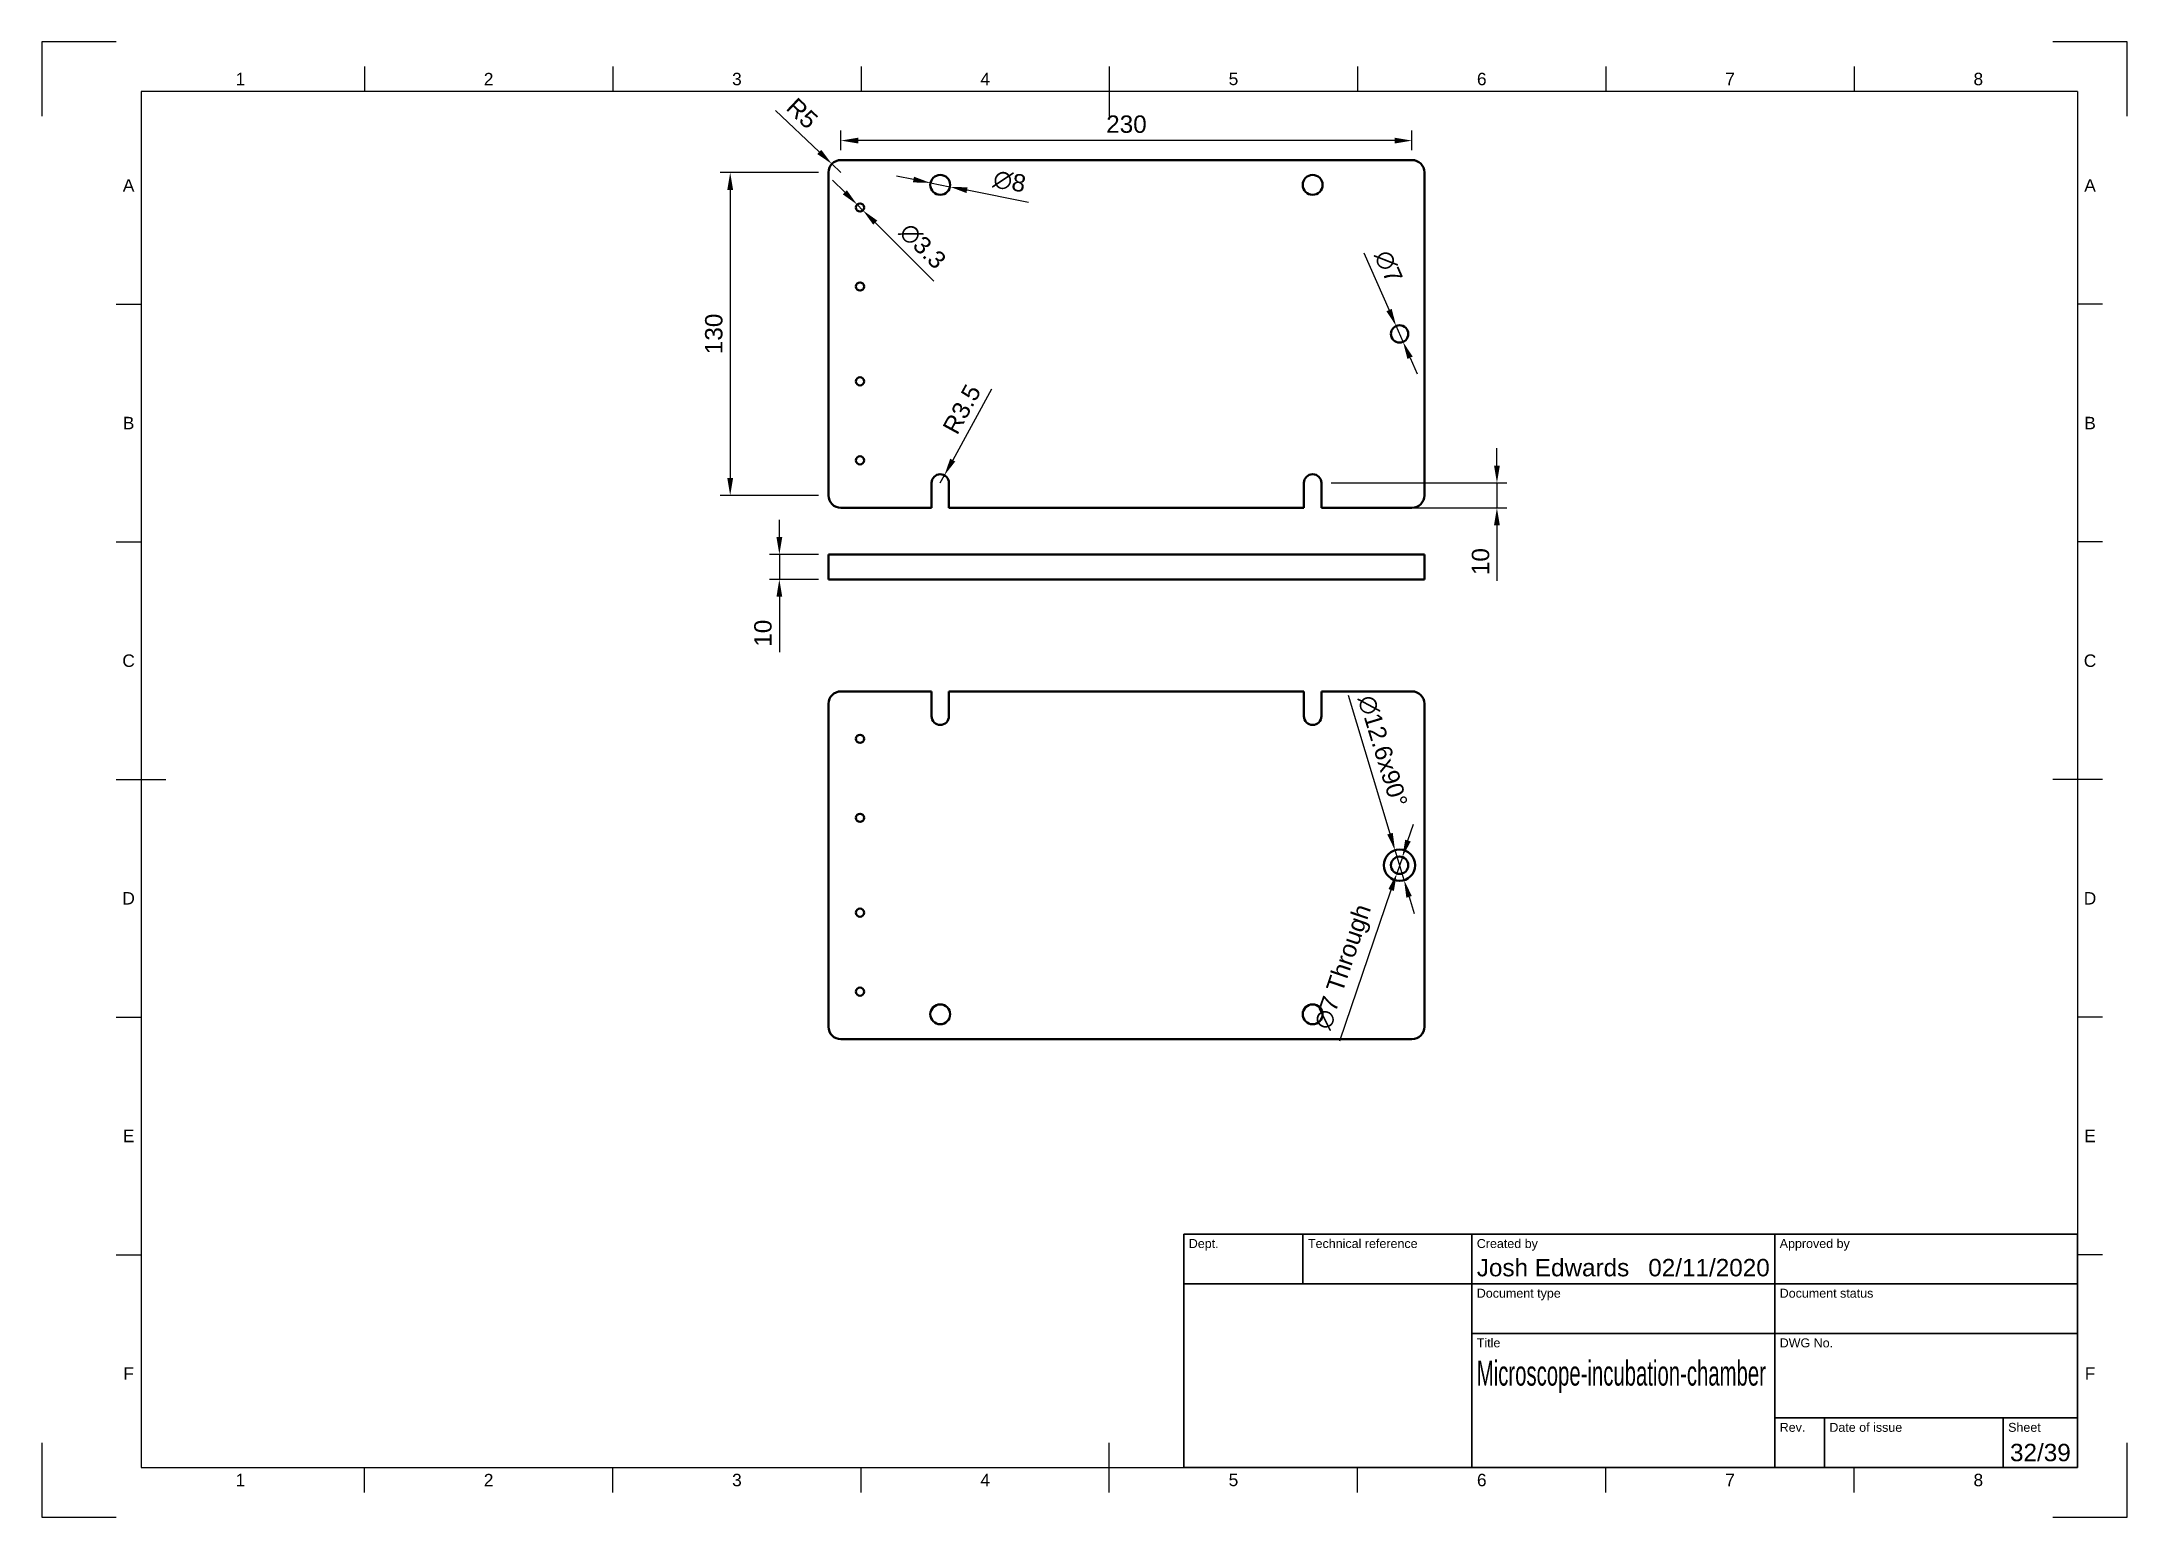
# Model space of a CAD drawing. Header units: millimetres. Extents: x 0 to 420, y 0 to 297.
import ezdxf
from ezdxf.enums import TextEntityAlignment as Align

# ---------------------------------------------------------------- set-up
doc = ezdxf.new("R2010")
doc.units = ezdxf.units.MM
doc.header["$LTSCALE"] = 0.75
for name, color, linetype, lineweight in [('Border', 7, 'Continuous', 25), ('Dimensions', 7, 'Continuous', 25), ('TitleBlock', 7, 'Continuous', 35), ('Visible', 7, 'Continuous', 50)]:
    doc.layers.add(name, color=color, linetype=linetype, lineweight=lineweight)
doc.styles.add('FusionTitle', font='')
doc.styles.get("Standard").update_dxf_attribs({"font": 'arial.ttf'})
doc.styles.get('FusionTitle').set_extended_font_data('Arial Unicode MS')
doc.dimstyles.new('ISO-25', dxfattribs={"dimtxt": 3.5, "dimasz": 3.5, "dimexe": 2, "dimexo": 2, "dimgap": 1.5, "dimtad": 1, "dimzin": 12, "dimdsep": 46, "dimtxsty": 'Standard', "dimcen": 0, "dimclrd": 256, "dimclre": 256, "dimclrt": 256, "dimazin": 3, "dimtp": 0.1, "dimtm": 0.1, "dimtfac": 0.714, "dimtmove": 0, "dimatfit": 3, "dimfxl": 1, "dimtzin": 12, "dimarcsym": 0})

# ---------------------------------------------------------------- blocks, each defined once
blk = doc.blocks.new('ISO_A3_SHEET')
at = {"layer": 'Border'}
for p, q in [((15, 297), (0, 297)), ((0, 297), (0, 282)), ((420, 297), (405, 297)), ((420, 282), (420, 297)), ((65, 292), (65, 287)), ((115, 292), (115, 287)), ((165, 292), (165, 287)), ((215, 292), (215, 282)), ((265, 292), (265, 287)), ((315, 292), (315, 287)), ((365, 292), (365, 287)), ((410, 287), (20, 287)), ((20, 287), (20, 10)), ((410, 287), (410, 10)), ((15, 244.16666), (20, 244.16666)), ((415, 244.16666), (410, 244.16666)), ((15, 196.33333), (20, 196.33333)), ((415, 196.33333), (410, 196.33333)), ((15, 148.5), (25, 148.5)), ((415, 148.5), (405, 148.5)), ((15, 100.66667), (20, 100.66667)), ((415, 100.66667), (410, 100.66667)), ((15, 52.83334), (20, 52.83334)), ((415, 52.83334), (410, 52.83334)), ((0, 15), (0, 0)), ((215, 5), (215, 15)), ((420, 0), (420, 15)), ((20, 10), (410, 10)), ((65, 5), (65, 10)), ((115, 5), (115, 10)), ((165, 5), (165, 10)), ((265, 5), (265, 10)), ((315, 5), (315, 10)), ((365, 5), (365, 10)), ((0, 0), (15, 0)), ((405, 0), (420, 0))]:
    blk.add_line(p, q, dxfattribs=at)
at = {"layer": 'Border', "style": 'FusionTitle'}
for s, p in [('1', (40, 289.5)), ('2', (90, 289.5)), ('3', (140, 289.5)), ('4', (190, 289.5)), ('5', (240, 289.5)), ('6', (290, 289.5)), ('7', (340, 289.5)), ('8', (390, 289.5)), ('A', (17.5, 268.08333)), ('A', (412.5, 268.08333)), ('B', (17.5, 220.25)), ('B', (412.5, 220.25)), ('C', (17.5, 172.41667)), ('C', (412.5, 172.41667)), ('D', (17.5, 124.58334)), ('D', (412.5, 124.58334)), ('E', (17.5, 76.75001)), ('E', (412.5, 76.75001)), ('F', (17.5, 28.91668)), ('F', (412.5, 28.91668)), ('1', (40, 7.5)), ('2', (90, 7.5)), ('3', (140, 7.5)), ('4', (190, 7.5)), ('5', (240, 7.5)), ('6', (290, 7.5)), ('7', (340, 7.5)), ('8', (390, 7.5))]:
    blk.add_text(s, height=2.5, dxfattribs=at).set_placement(p, align=Align.MIDDLE)
blk = doc.blocks.new('ISO_TITLEBLOCK')
at = {"layer": 'TitleBlock'}
for p, q in [((0, 47), (-180, 47)), ((-180, 47), (-180, 0)), ((-156, 37), (-156, 47)), ((-122, 0), (-122, 47)), ((-61, 0), (-61, 47)), ((0, 0), (0, 47)), ((-180, 37), (0, 37)), ((-122, 27), (0, 27)), ((-61, 10), (0, 10)), ((-51, 0), (-51, 10)), ((-15, 0), (-15, 10)), ((-180, 0), (0, 0))]:
    blk.add_line(p, q, dxfattribs=at)
at = {"layer": 'TitleBlock', "style": 'FusionTitle'}
for s, p in [('Dept.', (-179, 46)), ('Technical reference', (-155, 46)), ('Created by', (-121, 46)), ('Approved by', (-60, 46)), ('Document type', (-121, 36)), ('Document status', (-60, 36)), ('Title', (-121, 26)), ('DWG No.', (-60, 26)), ('Rev.', (-60, 9)), ('Date of issue', (-50, 9)), ('Sheet', (-14, 9))]:
    blk.add_text(s, height=1.8, dxfattribs=at).set_placement(p, align=Align.TOP_LEFT)
for tag, p, height in [('DEPT', (-179, 38.5), 3.5), ('TECHNICAL_REFERENCE', (-155, 38.5), 3.5), ('CREATED_BY', (-121, 38.5), 3.5), ('APPROVED_BY', (-60, 38.5), 3.5), ('DOCUMENT_TYPE', (-121, 28.5), 3.5), ('DOCUMENT_STATUS', (-60, 28.5), 3.5), ('TITLE_1', (-121, 16.5), 5), ('TITLE_2', (-121, 9), 5), ('TITLE_3', (-121, 1.5), 5), ('DATE_OF_ISSUE', (-50, 1.5), 3.5)]:
    blk.add_attdef(tag, p, '', height=height, dxfattribs=at)
for tag, p in [('CREATED_DATE', (-62, 38.5)), ('APPROVED_DATE', (-1, 38.5))]:
    blk.add_attdef(tag, text='', height=3.5, dxfattribs=at).set_placement(p, align=Align.RIGHT)
for tag, height, p in [('DRAWING_NUMBER', 5, (-30.5, 16.6)), ('REV', 3.5, (-56, 3.1)), ('SHEET', 3.5, (-7.5, 3.1))]:
    blk.add_attdef(tag, text='', height=height, dxfattribs=at).set_placement(p, align=Align.MIDDLE)
blk = doc.blocks.new('*D17')
at = {"layer": 'Defpoints', "color": 0, "transparency": 16777216}
for p in [(160.947885, 277.100505), (160.947885, 273.189202), (275.947885, 273.189202)]:
    blk.add_point(p, dxfattribs=at)
at = {"layer": 'Dimensions', "lineweight": -2, "transparency": 16777216}
for p, q in [((160.947885, 275.189202), (160.947885, 279.100505)), ((275.947885, 275.189202), (275.947885, 279.100505)), ((272.447885, 277.100505), (164.447885, 277.100505))]:
    blk.add_line(p, q, dxfattribs=at)
at = {"layer": 'Dimensions', "transparency": 16777216}
for points in [[(164.447885, 277.683838), (164.447885, 276.517172), (160.947885, 277.100505)], [(272.447885, 277.683838), (272.447885, 276.517172), (275.947885, 277.100505)]]:
    blk.add_solid(points, dxfattribs=at)
at = {"layer": 'Dimensions', "transparency": 16777216, "insert": (218.447885, 280.388704), "char_height": 3.5, "attachment_point": 5}
blk.add_mtext('230', dxfattribs=at)
blk = doc.blocks.new('*D18')
at = {"layer": 'Defpoints', "color": 0, "transparency": 16777216}
for p in [(158.447885, 270.689202), (138.648895, 205.689202), (158.447885, 205.689202)]:
    blk.add_point(p, dxfattribs=at)
at = {"layer": 'Dimensions', "lineweight": -2, "transparency": 16777216}
for p, q in [((156.447885, 270.689202), (136.648895, 270.689202)), ((138.648895, 267.189202), (138.648895, 209.189202)), ((156.447885, 205.689202), (136.648895, 205.689202))]:
    blk.add_line(p, q, dxfattribs=at)
at = {"layer": 'Dimensions', "transparency": 16777216}
for points in [[(138.065562, 267.189202), (139.232229, 267.189202), (138.648895, 270.689202)], [(138.065562, 209.189202), (139.232229, 209.189202), (138.648895, 205.689202)]]:
    blk.add_solid(points, dxfattribs=at)
at = {"layer": 'Dimensions', "transparency": 16777216, "insert": (135.360696, 238.189202), "char_height": 3.5, "attachment_point": 5, "rotation": 90}
blk.add_mtext('130', dxfattribs=at)
blk = doc.blocks.new('*D19')
at = {"layer": 'Defpoints', "color": 0, "transparency": 16777216}
for p in [(159.131328, 272.406794), (160.947885, 270.689202)]:
    blk.add_point(p, dxfattribs=at)
at = {"layer": 'Dimensions', "lineweight": -2, "transparency": 16777216}
for p, q in [((147.74501, 283.172789), (156.588149, 274.811422)), ((160.947885, 270.689202), (159.131328, 272.406794))]:
    blk.add_line(p, q, dxfattribs=at)
at = {"layer": 'Dimensions', "transparency": 16777216}
blk.add_solid([(156.98892, 275.235285), (156.187377, 274.387559), (159.131328, 272.406794)], dxfattribs=at)
at = {"layer": 'Dimensions', "transparency": 16777216, "insert": (153.148362, 282.577628), "char_height": 3.5, "attachment_point": 5, "rotation": 316.60400533}
blk.add_mtext('R5', dxfattribs=at)
blk = doc.blocks.new('*D20')
at = {"layer": 'Defpoints', "color": 0, "transparency": 16777216}
for p in [(178.98625, 268.579055), (182.909521, 267.79935)]:
    blk.add_point(p, dxfattribs=at)
at = {"layer": 'Dimensions', "lineweight": -2, "transparency": 16777216}
for p, q in [((175.553387, 269.261297), (172.120524, 269.943539)), ((178.98625, 268.579055), (182.909521, 267.79935)), ((198.709989, 264.659188), (186.342384, 267.117108))]:
    blk.add_line(p, q, dxfattribs=at)
at = {"layer": 'Dimensions', "transparency": 16777216}
for points in [[(175.667094, 269.833441), (175.43968, 268.689153), (178.98625, 268.579055)], [(186.456091, 267.689252), (186.228677, 266.544964), (182.909521, 267.79935)]]:
    blk.add_solid(points, dxfattribs=at)
at = {"layer": 'Dimensions', "transparency": 16777216, "insert": (194.902422, 268.866989), "char_height": 3.5, "attachment_point": 5, "rotation": 348.75959979}
blk.add_mtext('∅8', dxfattribs=at)
blk = doc.blocks.new('*D21')
at = {"layer": 'Defpoints', "color": 0, "transparency": 16777216}
for p in [(164.213306, 264.221347), (165.382464, 263.057058)]:
    blk.add_point(p, dxfattribs=at)
at = {"layer": 'Dimensions', "lineweight": -2, "transparency": 16777216}
for p, q in [((161.733274, 266.691051), (159.253242, 269.160756)), ((164.213306, 264.221347), (165.382464, 263.057058)), ((179.681679, 248.817389), (167.862497, 260.587353))]:
    blk.add_line(p, q, dxfattribs=at)
at = {"layer": 'Dimensions', "transparency": 16777216}
for points in [[(162.144892, 267.10439), (161.321657, 266.277713), (164.213306, 264.221347)], [(168.274114, 261.000692), (167.450879, 260.174014), (165.382464, 263.057058)]]:
    blk.add_solid(points, dxfattribs=at)
at = {"layer": 'Dimensions', "transparency": 16777216, "insert": (177.400584, 255.865987), "char_height": 3.5, "attachment_point": 5, "rotation": 315.11955755}
blk.add_mtext('∅3.3', dxfattribs=at)
blk = doc.blocks.new('*D22')
at = {"layer": 'Defpoints', "color": 0, "transparency": 16777216}
for p in [(272.744256, 239.791515), (274.151514, 236.586889)]:
    blk.add_point(p, dxfattribs=at)
at = {"layer": 'Dimensions', "lineweight": -2, "transparency": 16777216}
for p, q in [((266.269938, 254.534917), (271.336999, 242.996141)), ((274.151514, 236.586889), (272.744256, 239.791515)), ((275.558772, 233.382264), (276.96603, 230.177638))]:
    blk.add_line(p, q, dxfattribs=at)
at = {"layer": 'Dimensions', "transparency": 16777216}
for points in [[(271.871103, 243.230684), (270.802894, 242.761598), (272.744256, 239.791515)], [(276.092876, 233.616807), (275.024668, 233.147721), (274.151514, 236.586889)]]:
    blk.add_solid(points, dxfattribs=at)
at = {"layer": 'Dimensions', "transparency": 16777216, "insert": (271.199071, 251.728817), "char_height": 3.5, "attachment_point": 5, "rotation": 293.70790244}
blk.add_mtext('∅7', dxfattribs=at)
blk = doc.blocks.new('*D23')
at = {"layer": 'Defpoints', "color": 0, "transparency": 16777216}
for p in [(180.947885, 208.189202), (181.786474, 209.725194)]:
    blk.add_point(p, dxfattribs=at)
at = {"layer": 'Dimensions', "lineweight": -2, "transparency": 16777216}
for p, q in [((191.249562, 227.058157), (183.463651, 212.797176)), ((180.947885, 208.189202), (181.786474, 209.725194))]:
    blk.add_line(p, q, dxfattribs=at)
at = {"layer": 'Dimensions', "transparency": 16777216}
blk.add_solid([(182.951653, 213.076706), (183.975648, 212.517647), (181.786474, 209.725194)], dxfattribs=at)
at = {"layer": 'Dimensions', "transparency": 16777216, "insert": (185.309111, 223.039342), "char_height": 3.5, "attachment_point": 5, "rotation": 61.36727584}
blk.add_mtext('R3.5', dxfattribs=at)
blk = doc.blocks.new('*D24')
at = {"layer": 'Defpoints', "color": 0, "transparency": 16777216}
for p in [(257.697885, 208.189202), (257.697885, 203.189202), (293.055935, 203.189202)]:
    blk.add_point(p, dxfattribs=at)
at = {"layer": 'Dimensions', "lineweight": -2, "transparency": 16777216}
for p, q in [((293.055935, 211.689202), (293.055935, 215.189202)), ((259.697885, 208.189202), (295.055935, 208.189202)), ((293.055935, 208.189202), (293.055935, 203.189202)), ((259.697885, 203.189202), (295.055935, 203.189202)), ((293.055935, 199.689202), (293.055935, 188.516965))]:
    blk.add_line(p, q, dxfattribs=at)
at = {"layer": 'Dimensions', "transparency": 16777216}
for points in [[(292.472602, 211.689202), (293.639268, 211.689202), (293.055935, 208.189202)], [(292.472602, 199.689202), (293.639268, 199.689202), (293.055935, 203.189202)]]:
    blk.add_solid(points, dxfattribs=at)
at = {"layer": 'Dimensions', "transparency": 16777216, "insert": (289.768929, 192.353084), "char_height": 3.5, "attachment_point": 5, "rotation": 90}
blk.add_mtext('10', dxfattribs=at)
blk = doc.blocks.new('*D25')
at = {"layer": 'Defpoints', "color": 0, "transparency": 16777216}
for p in [(158.447885, 193.780624), (148.54839, 188.780624), (158.447885, 188.780624)]:
    blk.add_point(p, dxfattribs=at)
at = {"layer": 'Dimensions', "lineweight": -2, "transparency": 16777216}
for p, q in [((148.54839, 197.280624), (148.54839, 200.780624)), ((156.447885, 193.780624), (146.54839, 193.780624)), ((148.54839, 193.780624), (148.54839, 188.780624)), ((156.447885, 188.780624), (146.54839, 188.780624)), ((148.54839, 185.280624), (148.54839, 174.108386))]:
    blk.add_line(p, q, dxfattribs=at)
at = {"layer": 'Dimensions', "transparency": 16777216}
for points in [[(147.965057, 197.280624), (149.131724, 197.280624), (148.54839, 193.780624)], [(147.965057, 185.280624), (149.131724, 185.280624), (148.54839, 188.780624)]]:
    blk.add_solid(points, dxfattribs=at)
at = {"layer": 'Dimensions', "transparency": 16777216, "insert": (145.261385, 177.944505), "char_height": 3.5, "attachment_point": 5, "rotation": 90}
blk.add_mtext('10', dxfattribs=at)
blk = doc.blocks.new('*D26')
at = {"layer": 'Defpoints', "color": 0, "transparency": 16777216}
for p in [(272.535059, 134.252481), (274.360712, 128.222805)]:
    blk.add_point(p, dxfattribs=at)
at = {"layer": 'Dimensions', "lineweight": -2, "transparency": 16777216}
for p, q in [((263.077772, 165.487545), (271.520808, 137.602301)), ((274.360712, 128.222805), (272.535059, 134.252481)), ((275.374963, 124.872985), (276.389215, 121.523165))]:
    blk.add_line(p, q, dxfattribs=at)
at = {"layer": 'Dimensions', "transparency": 16777216}
for points in [[(272.079111, 137.771343), (270.962504, 137.433259), (272.535059, 134.252481)], [(275.933267, 125.042027), (274.81666, 124.703943), (274.360712, 128.222805)]]:
    blk.add_solid(points, dxfattribs=at)
at = {"layer": 'Dimensions', "transparency": 16777216, "insert": (270.031814, 154.200728), "char_height": 3.5, "attachment_point": 5, "rotation": 286.84515233}
blk.add_mtext('∅12.6x90%%D', dxfattribs=at)
blk = doc.blocks.new('*D27')
at = {"layer": 'Defpoints', "color": 0, "transparency": 16777216}
for p in [(274.011942, 132.894248), (272.883829, 129.581038)]:
    blk.add_point(p, dxfattribs=at)
at = {"layer": 'Dimensions', "lineweight": -2, "transparency": 16777216}
for p, q in [((275.140055, 136.207458), (276.268168, 139.520669)), ((274.011942, 132.894248), (272.883829, 129.581038)), ((261.421423, 95.916538), (271.755716, 126.267828))]:
    blk.add_line(p, q, dxfattribs=at)
at = {"layer": 'Dimensions', "transparency": 16777216}
for points in [[(274.587853, 136.395477), (275.692256, 136.01944), (274.011942, 132.894248)], [(271.203514, 126.455847), (272.307918, 126.079809), (272.883829, 129.581038)]]:
    blk.add_solid(points, dxfattribs=at)
at = {"layer": 'Dimensions', "transparency": 16777216, "insert": (262.399903, 110.669719), "char_height": 3.5, "attachment_point": 5, "rotation": 71.19682588}
blk.add_mtext('∅7 Through', dxfattribs=at)

msp = doc.modelspace()

# ---------------------------------------------------------------- linework, layer by layer
at = {"layer": 'Visible', "extrusion": (0, 1, 0)}
for p, q in [((275.947885, 273.189202, 2.5), (160.947885, 273.189202, 2.5)), ((158.447885, 270.689202, 2.5), (158.447885, 205.689202, 2.5)), ((278.447885, 205.689202, 2.5), (278.447885, 270.689202, 2.5)), ((179.197885, 203.189202, 2.5), (179.197885, 208.189202, 2.5)), ((182.697885, 208.189202, 2.5), (182.697885, 203.189202, 2.5)), ((254.197885, 203.189202, 2.5), (254.197885, 208.189202, 2.5)), ((257.697885, 208.189202, 2.5), (257.697885, 203.189202, 2.5)), ((160.947885, 203.189202, 2.5), (179.197885, 203.189202, 2.5)), ((182.697885, 203.189202, 2.5), (254.197885, 203.189202, 2.5)), ((257.697885, 203.189202, 2.5), (275.947885, 203.189202, 2.5))]:
    msp.add_line(p, q, dxfattribs=at)
at = {"layer": 'Visible'}
for p, q in [((158.447885, 193.780624, 32.5), (158.447885, 188.780624, 32.5)), ((275.947885, 193.780624, 35), (160.947885, 193.780624, 35)), ((278.447885, 193.780624, 32.5), (278.447885, 188.780624, 32.5)), ((275.947885, 188.780624, 35), (160.947885, 188.780624, 35))]:
    msp.add_line(p, q, dxfattribs=at)
at = {"layer": 'Visible', "extrusion": (-1e-16, -1, 5.933e-13)}
for p, q in [((160.947885, 166.237643, 2.5), (179.197885, 166.237643, 2.5)), ((179.197885, 166.237643, 2.5), (179.197885, 161.237643, 2.5)), ((182.697885, 166.237643, 2.5), (254.197885, 166.237643, 2.5)), ((182.697885, 161.237643, 2.5), (182.697885, 166.237643, 2.5)), ((254.197885, 166.237643, 2.5), (254.197885, 161.237643, 2.5)), ((257.697885, 166.237643, 2.5), (275.947885, 166.237643, 2.5)), ((257.697885, 161.237643, 2.5), (257.697885, 166.237643, 2.5)), ((158.447885, 98.737643, 2.5), (158.447885, 163.737643, 2.5)), ((278.447885, 163.737643, 2.5), (278.447885, 98.737643, 2.5)), ((275.947885, 96.237643, 2.5), (160.947885, 96.237643, 2.5))]:
    msp.add_line(p, q, dxfattribs=at)
at = {"layer": 'Visible', "extrusion": (5e-16, 0, -1)}
for centre, radius in [((-180.947885, 268.189202, -2.5), 2), ((-255.947885, 268.189202, -2.5), 2), ((-164.797885, 263.639202, -2.5), 0.825), ((-164.797885, 247.739202, -2.5), 0.825), ((-273.447885, 238.189202, -2.5), 1.75), ((-164.797885, 228.639202, -2.5), 0.825), ((-164.797885, 212.739202, -2.5), 0.825)]:
    msp.add_circle(centre, radius, dxfattribs=at)
at = {"layer": 'Visible', "extrusion": (-4e-16, -5.933e-13, -1)}
for centre, radius in [((-164.797885, 156.687643, -2.5), 0.825), ((-164.797885, 140.787643, -2.5), 0.825), ((-273.447885, 131.237643, -2.5), 3.15), ((-164.797885, 121.687643, -2.5), 0.825), ((-164.797885, 105.787643, -2.5), 0.825), ((-180.947885, 101.237643, -2.5), 2), ((-255.947885, 101.237643, -2.5), 2)]:
    msp.add_circle(centre, radius, dxfattribs=at)
at = {"layer": 'Visible'}
msp.add_circle((273.447885, 131.237643, 1.1), 1.75, dxfattribs=at)
for centre, radius, start, end in [((160.947885, 270.689202, 2.5), 2.5, 90, 180), ((275.947885, 270.689202, 2.5), 2.5, 360, 90), ((160.947885, 205.689202, 2.5), 2.5, 180, 270), ((275.947885, 205.689202, 2.5), 2.5, 270, 0), ((180.947885, 161.237643, 2.5), 1.75, 180, 0), ((255.947885, 161.237643, 2.5), 1.75, 180, 0)]:
    msp.add_arc(centre, radius, start, end, dxfattribs=at)
at = {"layer": 'Visible', "extrusion": (5e-16, 0, -1)}
for centre, start in [((-180.947885, 208.189202, -2.5), 0), ((-255.947885, 208.189202, -2.5), 360)]:
    msp.add_arc(centre, 1.75, start, 180, dxfattribs=at)
at = {"layer": 'Visible', "extrusion": (-4e-16, -1, 0)}
for centre, start, end in [((160.947885, 32.5, -193.780624), 90, 180), ((275.947885, 32.5, -193.780624), 0, 90), ((160.947885, 32.5, -188.780624), 90, 180), ((275.947885, 32.5, -188.780624), 0, 90)]:
    msp.add_arc(centre, 2.5, start, end, dxfattribs=at)
at = {"layer": 'Visible', "extrusion": (-4e-16, -5.933e-13, -1)}
for centre, start, end in [((-160.947885, 163.737643, -2.5), 0, 90), ((-275.947885, 163.737643, -2.5), 90, 180), ((-160.947885, 98.737643, -2.5), 270, 0), ((-275.947885, 98.737643, -2.5), 180, 270)]:
    msp.add_arc(centre, 2.5, start, end, dxfattribs=at)

# ---------------------------------------------------------------- block references
at = {"layer": 'Border'}
msp.add_blockref('ISO_A3_SHEET', (0, 0), dxfattribs=at)
at = {"layer": 'TitleBlock'}
ref = msp.add_blockref('ISO_TITLEBLOCK', (410, 10), dxfattribs=at)
ref.add_attrib('CREATED_DATE', '02/11/2020', dxfattribs={"height": 3.5, "style": 'FusionTitle'}).set_placement((348, 48.5), align=Align.RIGHT)
ref.add_attrib('SHEET', '32/39', dxfattribs={"height": 3.5, "style": 'FusionTitle'}).set_placement((402.5, 13.1), align=Align.MIDDLE)
ref.add_attrib('TITLE_1', 'Microscope-incubation-chamber', (289, 26.5), dxfattribs={"height": 5, "style": 'FusionTitle', "width": 0.585891})
ref.add_attrib('CREATED_BY', 'Josh Edwards', (289, 48.5), dxfattribs={"height": 3.5, "style": 'FusionTitle'})

# ---------------------------------------------------------------- dimensions: what is measured, and where the dimension line sits
at = {"layer": 'Dimensions'}
dim = msp.add_radius_dim(center=(160.947885, 270.689202), mpoint=(159.131328, 272.406794), dimstyle='ISO-25', override={"dimlfac": 2, "dimse1": 1, "dimclrd": 256, "dimclre": 256}, dxfattribs=at)
dim.commit()
dim.dimension.update_dxf_attribs({"geometry": '*D19', "text_midpoint": (150.894989, 280.194419), "dimtype": 164})
for p1, p2, distance, picture, middle in [((275.947885, 273.189202), (160.947885, 273.189202), -3.911303, '*D17', (218.447885, 280.388704)), ((158.447885, 270.689202), (158.447885, 205.689202), -19.79899, '*D18', (135.360696, 238.189202)), ((257.697885, 208.189202), (257.697885, 203.189202), 35.35805, '*D24', (289.768929, 192.353084)), ((158.447885, 193.780624), (158.447885, 188.780624), -9.899495, '*D25', (145.261385, 177.944505))]:
    dim = msp.add_aligned_dim(p1=p1, p2=p2, distance=distance, dimstyle='ISO-25', override={"dimlfac": 2, "dimclrd": 256, "dimclre": 256}, dxfattribs=at)
    dim.commit()
    dim.dimension.update_dxf_attribs({"geometry": picture, "text_midpoint": middle})
dim = msp.add_diameter_dim_2p(p1=(164.213306, 264.221347), p2=(165.382464, 263.057058), dimstyle='ISO-25', override={"dimlfac": 2, "dimclrd": 256, "dimclre": 256}, dxfattribs=at)
dim.commit()
dim.dimension.update_dxf_attribs({"geometry": '*D21', "text_midpoint": (175.012104, 253.467519), "dimtype": 163})
for p1, p2, picture, middle in [((178.98625, 268.579055), (182.909521, 267.79935), '*D20', (194.902422, 268.866989)), ((274.151514, 236.586889), (272.744256, 239.791515), '*D22', (271.199071, 251.728817))]:
    dim = msp.add_diameter_dim_2p(p1=p1, p2=p2, dimstyle='ISO-25', override={"dimlfac": 2, "dimclrd": 256, "dimclre": 256}, dxfattribs=at)
    dim.commit()
    dim.dimension.update_dxf_attribs({"geometry": picture, "text_midpoint": middle})
dim = msp.add_radius_dim(center=(180.947885, 208.189202), mpoint=(181.786474, 209.725194), dimstyle='ISO-25', override={"dimlfac": 2, "dimse1": 1, "dimclrd": 256, "dimclre": 256}, dxfattribs=at)
dim.commit()
dim.dimension.update_dxf_attribs({"geometry": '*D23', "text_midpoint": (185.309111, 223.039342)})
for p1, p2, text, picture, middle in [((274.360712, 128.222805), (272.535059, 134.252481), '<>x90%%D', '*D26', (270.031814, 154.200728)), ((274.011942, 132.894248), (272.883829, 129.581038), '<> Through', '*D27', (262.399903, 110.669719))]:
    dim = msp.add_diameter_dim_2p(p1=p1, p2=p2, text=text, dimstyle='ISO-25', override={"dimlfac": 2, "dimclrd": 256, "dimclre": 256}, dxfattribs=at)
    dim.commit()
    dim.dimension.update_dxf_attribs({"geometry": picture, "text_midpoint": middle})

doc.saveas('drawing.dxf')
